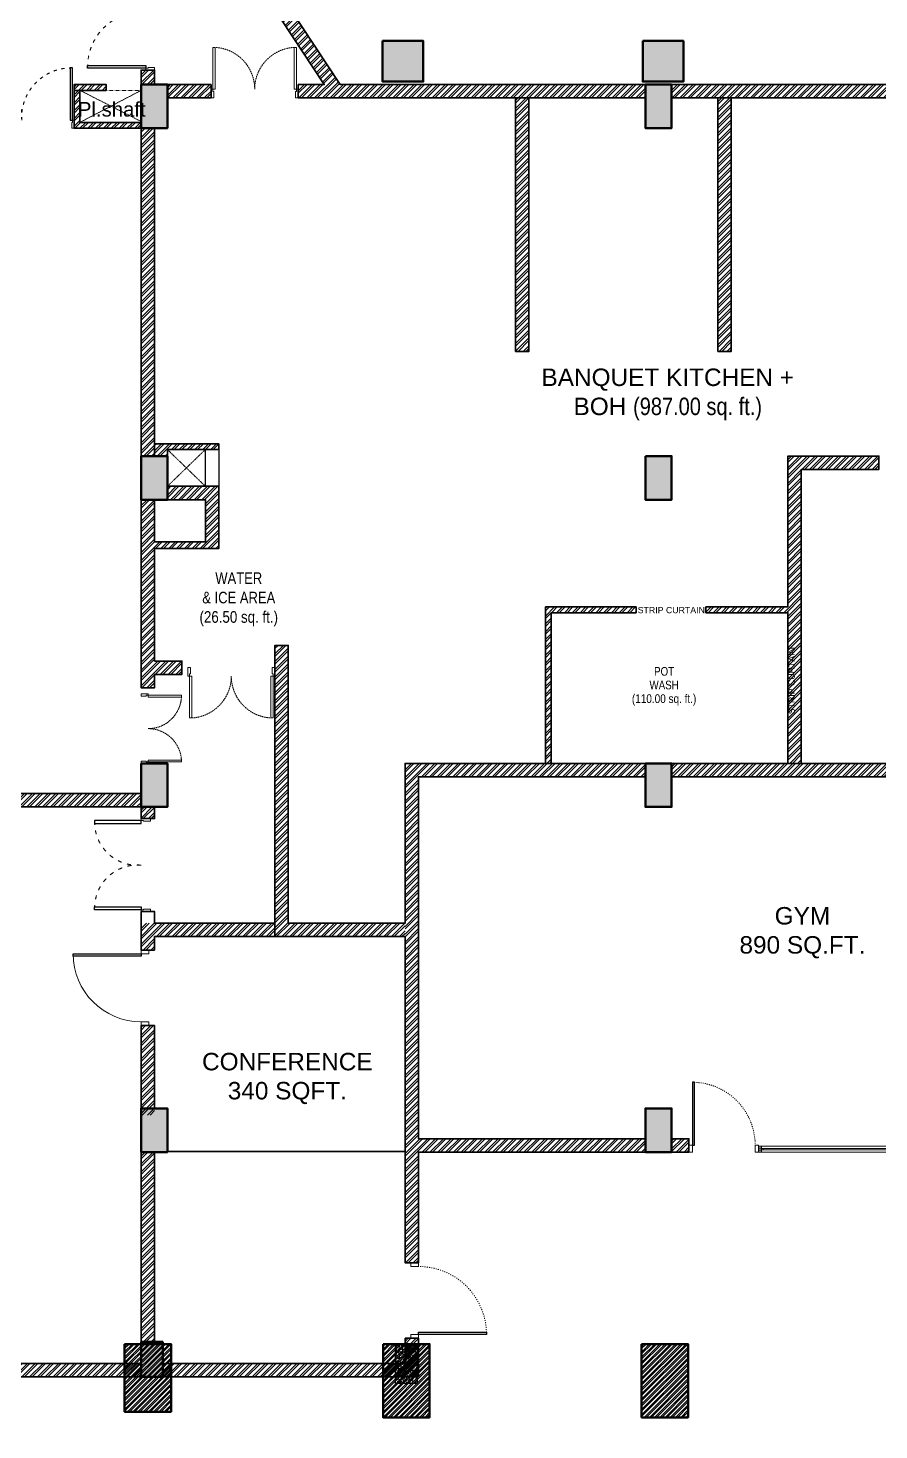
# Model space of a CAD drawing. Header units: millimetres. Extents: x 149548 to 2069915, y -1587483 to -1219800.
# Drawn here: x 1954857 to 1969488, y -1386812 to -1362701 of the extents above; entities that cross this region are included whole.
import ezdxf

# ---------------------------------------------------------------- set-up
doc = ezdxf.new("R2010")
doc.units = ezdxf.units.MM
doc.header["$MEASUREMENT"] = 0
for name, pattern in [('ACAD_ISO02W100', [15, 12, -3]), ('ACAD_ISO03W100', [30, 12, -18]), ('AUDIT_D_060311083008-3', [0, 0]), ('DASHED', [0.75, 0.5, -0.25]), ('HIDDEN', [0.375, 0.25, -0.125])]:
    doc.linetypes.add(name, pattern=pattern)
doc.layers.add('A-DOOR', color=140, linetype='AUDIT_D_060311083008-3', lineweight=5, transparency=0.5)
doc.layers.add('WINDOW FRAME_MOFA', color=19, linetype='Continuous', lineweight=15, transparency=0.4)
for name, color, linetype, lineweight in [('BRICK WALL_MOFA', 8, 'Continuous', 30), ('CONCRETE_MOFA', 230, 'Continuous', 40), ('DIMENSION_MOFA', 62, 'HIDDEN', 15), ('DOOR FRAME_MOFA', 42, 'Continuous', 15), ('DOOR SWING_MOFA', 49, 'ACAD_ISO03W100', 5), ('DOORS', 161, 'Continuous', 5), ('NEW BLOCK WORK', 126, 'Continuous', 30), ('NEW WALL', 242, 'Continuous', 0), ('OVERHEAD LINES_MOFA', 252, 'ACAD_ISO02W100', 9), ('ROAD_EXISTING_MOFA', 8, 'Continuous', 25), ('TEXT_MOFA', 222, 'Continuous', 18)]:
    doc.layers.add(name, color=color, linetype=linetype, lineweight=lineweight)
for name, color, linetype in [('DOOR  MOFA', 7, 'Continuous'), ('DOOR_MOFA', 7, 'Continuous'), ('Hatch', 8, 'Continuous'), ('STR.COLUMN', 1, 'Continuous'), ('Text', 7, 'Continuous'), ('wall', 11, 'Continuous')]:
    doc.layers.add(name, color=color, linetype=linetype)
doc.layers.add('HATCH SOLID_MOFA', color=7, linetype='Continuous', lineweight=5, true_color=0x9c9c9c)
doc.layers.add('HATCH_LIGHT_MOFA', color=7, linetype='Continuous', lineweight=5, true_color=0x5b5b5b)
doc.styles.add('1-100', font='arial.ttf', dxfattribs={"height": 400})
doc.styles.add('ARIALBOLD.8', font='arialbd.ttf', dxfattribs={"width": 0.8, "height": 2.5})
doc.styles.add('Default', font='arial.ttf')
doc.styles.get("Standard").update_dxf_attribs({"font": 'arial.ttf'})
pattern_1 = [(45, (742592.73, -352676.83), (-67.351921, 67.351921), []), (45, (742637.63, -352676.83), (-67.351921, 67.351921), [])]
pattern_2 = [(45, (2011233.15, -1366874.38), (-67.35192, 67.35192), []), (45, (2011278.05, -1366874.38), (-67.35192, 67.35192), [])]
pattern_3 = [(45, (2072338.24, -1366874.38), (-67.35192, 67.35192), []), (45, (2072383.14, -1366874.38), (-67.35192, 67.35192), [])]

# ---------------------------------------------------------------- blocks, each defined once
blk = doc.blocks.new('*U141')
at = {"layer": 'DOOR  MOFA'}
for points in [[(0, 1970), (-1000, 1970), (-1000, 1923), (0, 1923)], [(0, 30), (-1000, 30), (-1000, 77), (0, 77)]]:
    blk.add_lwpolyline(points, close=True, dxfattribs=at)
at = {"layer": 'DOOR FRAME_MOFA'}
for p, q in [((0, 2000), (150, 2000)), ((0, 0), (150, 0))]:
    blk.add_line(p, q, dxfattribs=at)
at = {"layer": 'DOOR FRAME_MOFA', "ltscale": 5}
for points in [[(0, 2000), (0, 1970), (40, 1970), (40, 1958), (150, 1958), (150, 2000)], [(0, 0), (0, 30), (40, 30), (40, 42), (150, 42), (150, 0)]]:
    blk.add_lwpolyline(points, dxfattribs=at)
at = {"layer": 'DOOR SWING_MOFA', "linetype": 'ACAD_ISO03W100', "ltscale": 5}
for centre, start, end in [((-57, 1941), 178.5582, 273.4827), ((-57, 59), 86.5173, 181.4418)]:
    blk.add_arc(centre, 943, start, end, dxfattribs=at)
blk = doc.blocks.new('*U142')
at = {"ltscale": 5}
blk.add_lwpolyline([(0, 1433), (0, 1404), (38, 1404)], dxfattribs=at)
at = {"layer": 'DOOR  MOFA'}
for points in [[(0, 1404), (-717, 1404), (-717, 1360), (0, 1360)], [(0, 29), (-717, 29), (-717, 73), (0, 73)]]:
    blk.add_lwpolyline(points, close=True, dxfattribs=at)
at = {"layer": 'DOOR FRAME_MOFA'}
for p, q in [((0, 1433), (143, 1433)), ((0, 0), (143, 0)), ((19, 0), (115, 0))]:
    blk.add_line(p, q, dxfattribs=at)
at = {"layer": 'DOOR FRAME_MOFA', "ltscale": 5}
for points in [[(0, 1433), (0, 1404), (38, 1404), (38, 1393), (143, 1393), (143, 1433)], [(0, 0), (0, 29), (38, 29), (38, 40), (143, 40), (143, 0)]]:
    blk.add_lwpolyline(points, dxfattribs=at)
at = {"layer": 'DOOR SWING_MOFA', "linetype": 'ACAD_ISO03W100', "ltscale": 5}
for centre, start, end in [((-54, 1377), 178.0676, 274.6696), ((-54, 56), 85.3304, 181.9324)]:
    blk.add_arc(centre, 663, start, end, dxfattribs=at)
blk = doc.blocks.new('D-150 thk wall_1.5m D leaf-new-flat-1')
at = {"layer": 'A-DOOR', "color": 252, "linetype": 'DASHED', "ltscale": 50}
for centre, start, end in [((30, 150), 360, 86.8153), ((1470, 150), 93.1847, 180)]:
    blk.add_arc(centre, 720, start, end, dxfattribs=at)
at = {"layer": 'DOORS'}
for points in [[(30, 150), (70, 150), (70, 869), (30, 869)], [(1470, 150), (1430, 150), (1430, 869), (1470, 869)]]:
    blk.add_lwpolyline(points, close=True, dxfattribs=at)
at = {"layer": 'DOORS', "flags": 128}
for points in [[(0, 150), (0, 0), (50, 0), (50, 110), (30, 110), (30, 150)], [(1500, 150), (1500, 0), (1450, 0), (1450, 110), (1470, 110), (1470, 150)]]:
    blk.add_lwpolyline(points, close=True, dxfattribs=at)
blk = doc.blocks.new('*U147')
at = {"layer": 'DIMENSION_MOFA'}
blk.add_blockref('D-150 thk wall_1.5m D leaf-new-flat-1', (0, 0), dxfattribs=at)
blk = doc.blocks.new('D-150 thk wall_1.5m D leaf-new-flat-2')
at = {"layer": 'A-DOOR', "color": 252, "linetype": 'DASHED', "ltscale": 50}
for centre, start, end in [((30, -150), 273.1847, 0), ((1470, -150), 180, 266.8153)]:
    blk.add_arc(centre, 720, start, end, dxfattribs=at)
at = {"layer": 'DOORS', "flags": 128}
for points in [[(0, -150), (0, 0), (50, 0), (50, -110), (30, -110), (30, -150)], [(1500, -150), (1500, 0), (1450, 0), (1450, -110), (1470, -110), (1470, -150)]]:
    blk.add_lwpolyline(points, close=True, dxfattribs=at)
at = {"layer": 'DOORS'}
for points in [[(30, -150), (70, -150), (70, -869), (30, -869)], [(1470, -150), (1430, -150), (1430, -869), (1470, -869)]]:
    blk.add_lwpolyline(points, close=True, dxfattribs=at)
blk = doc.blocks.new('*U149')
at = {"layer": 'DIMENSION_MOFA'}
blk.add_blockref('D-150 thk wall_1.5m D leaf-new-flat-2', (0, 0), dxfattribs=at)
blk = doc.blocks.new('*U210')
at = {"layer": 'DOOR FRAME_MOFA'}
for points in [[(-950, 50), (-1000, 50), (-1000, 150), (-950, 150)], [(0, 50), (-50, 50), (-50, 150), (0, 150)]]:
    blk.add_lwpolyline(points, close=True, dxfattribs=at)
at = {"layer": 'DOOR SWING_MOFA'}
blk.add_arc((-50, 150), 900, 90, 180, dxfattribs=at)
at = {"layer": 'DOOR_MOFA'}
blk.add_lwpolyline([(-50, 150), (-80, 150), (-80, 1050), (-50, 1050)], close=True, dxfattribs=at)
blk = doc.blocks.new('*U212')
at = {"layer": 'DOOR FRAME_MOFA'}
for points in [[(-950, -50), (-1000, -50), (-1000, -150), (-950, -150)], [(0, -50), (-50, -50), (-50, -150), (0, -150)]]:
    blk.add_lwpolyline(points, close=True, dxfattribs=at)
at = {"layer": 'DOOR SWING_MOFA', "linetype": 'Continuous', "ltscale": 0.01}
blk.add_arc((-50, -150), 900, 180, 270, dxfattribs=at)
at = {"layer": 'DOOR_MOFA'}
blk.add_lwpolyline([(-50, -150), (-80, -150), (-80, -1050), (-50, -1050)], close=True, dxfattribs=at)
blk = doc.blocks.new('AL FRAME 50X100_MOFA^-flat-16')
blk.add_lwpolyline([(0, -107.5), (0, -7.5), (50, -7.5), (50, -107.5)], close=True)
at = {"layer": 'HATCH_LIGHT_MOFA'}
for p, q in [((0, -107.5), (50, -7.5)), ((0, -7.5), (50, -107.5))]:
    blk.add_line(p, q, dxfattribs=at)
blk = doc.blocks.new('*U215')
at = {"layer": 'DOOR FRAME_MOFA'}
for points in [[(-950, 50), (-1000, 50), (-1000, 150), (-950, 150)], [(0, 50), (-50, 50), (-50, 150), (0, 150)]]:
    blk.add_lwpolyline(points, close=True, dxfattribs=at)
at = {"layer": 'DOOR SWING_MOFA'}
blk.add_arc((-50, 150), 900, 90, 180, dxfattribs=at)
at = {"layer": 'DOOR_MOFA'}
blk.add_lwpolyline([(-50, 150), (-80, 150), (-80, 1050), (-50, 1050)], close=True, dxfattribs=at)
blk = doc.blocks.new('A$C90d6d7c5')
at = {"layer": 'WINDOW FRAME_MOFA'}
for p, q in [((4445, 0), (4395, 100)), ((4395, 0), (4445, 100))]:
    blk.add_line(p, q, dxfattribs=at)
for points in [[(4395, 100), (-2370, 100)], [(-2370, 0), (4395, 0)], [(4370, 41), (-2345, 41), (-2345, 59), (4370, 59)]]:
    blk.add_lwpolyline(points, dxfattribs=at)
for points in [[(-2370, 59), (-2345, 59), (-2345, 41), (-2370, 41)], [(4370, 59), (4395, 59), (4395, 41), (4370, 41)], [(4395, 0), (4445, 0), (4445, 100), (4395, 100)]]:
    blk.add_lwpolyline(points, close=True, dxfattribs=at)
at = {"layer": 'DIMENSION_MOFA', "xscale": -1.2, "yscale": 1.2, "zscale": 1.2}
blk.add_blockref('*U215', (-3620, -60), dxfattribs=at)
at = {"layer": 'WINDOW FRAME_MOFA'}
blk.add_blockref('AL FRAME 50X100_MOFA^-flat-16', (-2420, 108), dxfattribs=at)

msp = doc.modelspace()

# ---------------------------------------------------------------- hatches: boundary and pattern name
at = {"layer": 'Hatch'}
h = msp.add_hatch(dxfattribs=at)
h.set_pattern_fill('AR-CONC', color=256, scale=10, angle=180)
h.set_pattern_definition([(230, (-21361.08, 211593.04), (-71.7260183, 6.2752135), [7.5, -82.5]), (175, (-21361.08, 211593.04), (13.8751334, -75.2192134), [6, -66]), (280.4514445, (-21367.055, 211593.565), (-57.8508847, -68.9439991), [6.3740192, -70.1142112]), (226.1842, (-21361.08, 211573.04), (-106.724133, 16.551928), [11.25, -123.75]), (276.6356355, (-21369.97, 211574.42), (-93.4661946, -97.41186), [9.561034, -105.171376]), (171.184164, (-21361.08, 211573.04), (-93.4661945, -97.41186), [9, -99]), (201, (-21371.08, 211578.04), (-59.6907052, 40.261889), [7.5, -82.5]), (146, (-21371.08, 211578.04), (-24.3315332, -72.5150045), [6, -66]), (251.4514447, (-21376.05, 211581.4), (-84.0222377, -32.2531153), [6.374019, -70.1142112]), (217.5, (-21361.078, 211593.043), (-1.21598553, -33.28938538), [0, -65.2, 0, -67, 0, -66.25]), (187.5, (-21361.08, 211593.043), (-26.30695374, -39.4411712), [0, -38.2, 0, -63.7, 0, -25.25]), (147.5, (-21338.778, 211593.043), (-53.38224362, 2.25548717), [0, -25, 0, -78, 0, -103.5]), (137.5, (-21328.78, 211593.043), (-58.3186169, -10.0104982), [0, -32.5, 0, -51.8, 0, -73.5])])
h.paths.add_polyline_path([(1961173.16, -1385335.8), (1961548.16, -1385335.8), (1961548.16, -1386010.8), (1961173.16, -1386010.8)])
at = {"layer": 'HATCH SOLID_MOFA'}
h = msp.add_hatch(dxfattribs=at)
h.set_pattern_fill('ANSI32', color=256, scale=10)
h.set_pattern_definition(pattern_2)
h.paths.add_polyline_path([(1958302.07, -1361173.3), (1959950.43, -1363673.3), (1959504.18, -1363673.3), (1959504.18, -1363903.3), (1965472.07, -1363903.3), (1965472.07, -1363673.3), (1960225.92, -1363673.3), (1958425.92, -1360943.3), (1958425.92, -1361173.3)])
h.paths.add_polyline_path([(1957032.07, -1361173.3), (1957825.92, -1361173.3), (1957825.92, -1360943.3), (1953177.07, -1360943.3), (1953177.07, -1361173.3), (1956802.07, -1361173.3), (1956802.07, -1361423.3), (1957032.07, -1361423.3)])
h = msp.add_hatch(dxfattribs=at)
h.set_pattern_fill('ANSI32', color=256, scale=10)
h.set_pattern_definition(pattern_1)
h.paths.add_polyline_path([(1956802.07, -1363673.3), (1957032.07, -1363673.3), (1957032.07, -1363423.3), (1956802.07, -1363423.3)])
h.paths.add_polyline_path([(1956202.07, -1363773.3), (1955649, -1363773.3), (1955649, -1363673.3), (1956202.07, -1363673.3)])
h.paths.add_polyline_path([(1958004.18, -1363673.3), (1957252.07, -1363673.3), (1957252.07, -1363903.3), (1958004.18, -1363903.3)])
h.paths.add_polyline_path([(1956802.07, -1364323.3), (1955749, -1364323.3), (1955749, -1363773.3), (1955649, -1363773.3), (1955649, -1364423.3), (1956802.07, -1364423.3)])
h = msp.add_hatch(dxfattribs=at)
h.set_pattern_fill('ANSI32', color=256, scale=10)
h.set_pattern_definition(pattern_3)
h.paths.add_polyline_path([(1966513.05, -1372757.07), (1966513.05, -1372657.07), (1967921.72, -1372657.07), (1967921.7, -1370063.32), (1969487.97, -1370063.31), (1969487.97, -1370293.3), (1968151.7, -1370293.3), (1968151.73, -1375348.3), (1967921.73, -1375348.3), (1967921.72, -1373307.07), (1967921.73, -1373307.07), (1967921.73, -1372807.07), (1967921.72, -1372807.07), (1967921.72, -1372757.07)])
h.paths.add_polyline_path([(1963754.39, -1375348.3), (1963754.39, -1372657.07), (1965313.05, -1372657.07), (1965313.05, -1372757.07), (1963854.39, -1372757.07), (1963854.39, -1375348.3)])
h.paths.add_polyline_path([(1965922.07, -1363903.3), (1965922.07, -1363673.3), (1966127.07, -1363673.3), (1974377.07, -1363673.3), (1974582.07, -1363673.3), (1974582.07, -1363903.3), (1970912.07, -1363903.3), (1970887.07, -1363903.3), (1965922.07, -1363903.3)])
h = msp.add_hatch(dxfattribs=at)
h.set_pattern_fill('ANSI32', color=256, scale=10)
h.set_pattern_definition(pattern_2)
h.paths.add_polyline_path([(1963469.3, -1365403.38), (1963469.3, -1364703.38), (1963469.3, -1363903.3), (1963239.3, -1363903.3), (1963239.3, -1365103.5), (1963239.3, -1365703.44), (1963239.3, -1366403.39), (1963239.3, -1367203.39), (1963239.3, -1368103.39), (1963239.37, -1368262.85), (1963469.37, -1368262.85), (1963469.3, -1365403.38)])
h = msp.add_hatch(dxfattribs=at)
h.set_pattern_fill('ANSI32', color=256, scale=10)
h.set_pattern_definition(pattern_2)
h.paths.add_polyline_path([(1966719.07, -1363953.18), (1966719.07, -1365353.13), (1966719.07, -1366402.47), (1966719.07, -1366768.13), (1966719.07, -1368263.3), (1966949.07, -1368263.3), (1966949.08, -1367141.81), (1966949.08, -1367068.6), (1966949.07, -1365023.21), (1966949.07, -1364950), (1966949.07, -1363903.3), (1966719.07, -1363903.3), (1966719.07, -1363953.18)])
h = msp.add_hatch(dxfattribs=at)
h.set_pattern_fill('ANSI32', color=256, scale=10)
h.set_pattern_definition(pattern_1)
h.paths.add_polyline_path([(1957032.07, -1364423.3), (1956802.07, -1364423.3), (1956802.07, -1370063.3), (1957032.07, -1370063.3)])
h = msp.add_hatch(dxfattribs=at)
h.set_pattern_fill('ANSI32', color=256, scale=10)
h.set_pattern_definition(pattern_3)
h.paths.add_polyline_path([(1957252.07, -1369950.09), (1958137.07, -1369950.09), (1958137.07, -1369850.09), (1957032.07, -1369850.09), (1957032.07, -1369950.09), (1957032.07, -1370063.3), (1957252.07, -1370063.3)])
h = msp.add_hatch(dxfattribs=at)
h.set_pattern_fill('ANSI32', color=256, scale=10)
h.set_pattern_definition([(45, (2011773.15, -1366874.38), (-67.35192, 67.35192), []), (45, (2011818.05, -1366874.38), (-67.35192, 67.35192), [])])
h.paths.add_polyline_path([(1978732.68, -1374053.3), (1978732.68, -1370163.3), (1979257.68, -1370163.3), (1979257.68, -1370063.3), (1977203.11, -1370063.3), (1977203.11, -1370163.3), (1978632.68, -1370163.3), (1978632.68, -1374053.3), (1974682.04, -1374053.3), (1974682.04, -1374153.3), (1983472.07, -1374153.3), (1983472.07, -1374053.3), (1980932.62, -1374053.3), (1980932.62, -1370163.3), (1981369.29, -1370163.3), (1981369.29, -1370063.3), (1980207.68, -1370063.3), (1980207.68, -1370163.3), (1980832.62, -1370163.3), (1980832.62, -1374053.3)])
h.paths.add_polyline_path([(1983702.07, -1376098.3), (1983472.07, -1376098.3), (1983472.07, -1378575.2), (1983702.07, -1378575.2)])
h.paths.add_polyline_path([(1974682.07, -1376098.3), (1974582.2, -1376098.3), (1974582.2, -1381283.3), (1974682.07, -1381283.3)])
edge = h.paths.add_edge_path()
edge.add_line((1983472.07, -1374053.32), (1983472.07, -1375348.3))
edge.add_line((1983472.07, -1375348.3), (1983702.07, -1375348.3))
edge.add_line((1983702.07, -1375348.3), (1983702.07, -1374283.3))
edge.add_line((1983702.07, -1374283.3), (1983847.07, -1374283.3))
edge.add_line((1983847.07, -1374283.3), (1983847.07, -1374053.3))
edge.add_line((1983847.07, -1374053.3), (1983472.07, -1374053.3))
h.paths.add_polyline_path([(1983702.07, -1379175.2), (1983472.07, -1379175.2), (1983472.07, -1381283.3), (1983702.07, -1381283.3)])
h.paths.add_polyline_path([(1983602.04, -1371638.3), (1983702.07, -1371638.3), (1983702.07, -1374053.3), (1983602.04, -1374053.3)])
h.paths.add_polyline_path([(1976253.11, -1370163.3), (1975032.35, -1370163.3), (1975032.35, -1370063.3), (1976253.11, -1370063.3)], flags=17)
h.paths.add_polyline_path([(1974582.07, -1372748.78), (1974682.07, -1372748.78), (1974682.07, -1372313.3), (1974582.07, -1372313.3)])
h.paths.add_polyline_path([(1974682.2, -1371113.3), (1974582.07, -1371113.3), (1974582.07, -1370813.3), (1974682.2, -1370813.3)])
h.paths.add_polyline_path([(1974582.2, -1375348.3), (1965922.07, -1375348.3), (1965922.07, -1375578.3), (1974582.2, -1375578.3)])
h = msp.add_hatch(dxfattribs=at)
h.set_pattern_fill('ANSI32', color=256, scale=10)
h.set_pattern_definition(pattern_1)
h.paths.add_polyline_path([(1957252.07, -1370583.3), (1957252.07, -1370813.3), (1957907.07, -1370813.3), (1957907.07, -1371538.3), (1957032.07, -1371538.3), (1957032.07, -1370813.3), (1956802.07, -1370813.3), (1956802.07, -1374048.3), (1957032.07, -1374048.3), (1957032.07, -1373818.3), (1957502.07, -1373818.3), (1957502.07, -1373588.3), (1957032.07, -1373588.3), (1957032.07, -1371653.3), (1958137.07, -1371653.3), (1958137.07, -1370583.3)])
h.paths.add_polyline_path([(1959102.07, -1378328.3), (1961339.75, -1378328.3), (1961339.75, -1378098.3), (1959332.07, -1378098.3), (1959332.07, -1373318.32), (1959102.07, -1373318.32)])
h.paths.add_polyline_path([(1956802.07, -1378098.3), (1959102.07, -1378098.3), (1959102.07, -1378328.3), (1957032.07, -1378328.3), (1957032.07, -1378558.3), (1956802.07, -1378558.3)])
h = msp.add_hatch(dxfattribs=at)
h.set_pattern_fill('ANSI32', color=256, scale=10)
h.set_pattern_definition([(45, (1932842.075, -1384018.3), (-67.35192, 67.35192), []), (45, (1932886.98, -1384018.3), (-67.35192, 67.35192), [])])
h.paths.add_polyline_path([(1965472.35, -1375578.3), (1965472.35, -1375348.3), (1961339.75, -1375348.3), (1961339.75, -1375578.3)])
h.paths.add_polyline_path([(1961339.75, -1383935.8), (1961569.75, -1383935.8), (1961569.75, -1382033.3), (1965472.07, -1382033.3), (1965472.08, -1381803.3), (1961569.75, -1381803.3), (1961569.75, -1375578.3), (1961339.75, -1375578.3), (1961339.75, -1377598.3), (1961339.75, -1377598.3)])
h.paths.add_polyline_path([(1961569.75, -1385235.8), (1961339.75, -1385235.8), (1961339.75, -1385668.3), (1957177.07, -1385668.3), (1957177.07, -1385898.3), (1961569.75, -1385898.3)])
h = msp.add_hatch(dxfattribs=at)
h.set_pattern_fill('ANSI32', color=256, scale=10)
h.set_pattern_definition([(45, (695837.385, -352676.83), (-67.351921, 67.351921), []), (45, (695882.29, -352676.83), (-67.351921, 67.351921), [])])
h.paths.add_polyline_path([(1952695.81, -1376098.3), (1952695.81, -1375868.3), (1956802.07, -1375868.3), (1956802.07, -1376098.3)])
h.paths.add_polyline_path([(1951204, -1375868.3), (1951204, -1376098.3), (1952245.81, -1376098.3), (1952245.81, -1375868.3)])
h.paths.add_polyline_path([(1949404, -1376098.3), (1949404, -1375868.3), (1948362.07, -1375868.3), (1948362.07, -1376098.3)])
h.paths.add_polyline_path([(1956802.07, -1376298.3), (1957032.07, -1376298.3), (1957032.07, -1376098.3), (1956802.07, -1376098.3)])
h = msp.add_hatch(dxfattribs=at)
h.set_pattern_fill('ANSI32', color=256, scale=10)
h.set_pattern_definition([(45, (803697.82, -352676.83), (-67.351921, 67.351921), []), (45, (803742.72, -352676.83), (-67.351921, 67.351921), [])])
h.paths.add_polyline_path([(1957032.07, -1379858.3), (1956802.07, -1379858.3), (1956802.07, -1381398.3), (1957032.07, -1381398.3)])
h = msp.add_hatch(dxfattribs=at)
h.set_pattern_fill('ANSI32', color=256, scale=10)
h.set_pattern_definition([(45, (695837.385, -352668.9), (-67.351921, 67.351921), []), (45, (695882.29, -352668.9), (-67.351921, 67.351921), [])])
h.paths.add_polyline_path([(1974284.57, -1382033.3), (1974582.07, -1382033.3), (1974582.07, -1381803.3), (1974284.57, -1381803.3)])
h.paths.add_polyline_path([(1966219.58, -1382033.3), (1965922.07, -1382033.3), (1965922.07, -1381803.3), (1966219.58, -1381803.3)])
h = msp.add_hatch(dxfattribs=at)
h.set_pattern_fill('ANSI32', color=256, scale=10)
h.set_pattern_definition([(45, (742592.73, -352819.94), (-67.351921, 67.351921), []), (45, (742637.63, -352819.94), (-67.351921, 67.351921), [])])
h.paths.add_polyline_path([(1957032.07, -1385298.3), (1956802.07, -1385298.3), (1956802.07, -1382033.3), (1957032.07, -1382033.3)])
h = msp.add_hatch(dxfattribs=at)
h.set_pattern_fill('ANSI32', color=256, scale=10)
h.set_pattern_definition(pattern_1)
h.paths.add_polyline_path([(1948142.07, -1385668.3), (1956802.07, -1385668.3), (1956802.07, -1385898.3), (1948142.07, -1385898.3)])
at = {"layer": 'HATCH_LIGHT_MOFA', "true_color": 0x525252}
h = msp.add_hatch(color=251, dxfattribs=at)
h.dxf.hatch_style = 1
h.paths.add_polyline_path([(1929082.07, -1355473.3), (1929082.07, -1356073.3), (1928852.07, -1356073.3), (1928852.07, -1355473.3)])
h.paths.add_polyline_path([(1941692.07, -1352333.3), (1942292.07, -1352333.3), (1942292.07, -1352563.3), (1941692.07, -1352563.3)])
h.paths.add_polyline_path([(1937422.07, -1352333.3), (1938022.07, -1352333.3), (1938022.07, -1352563.3), (1937422.07, -1352563.3)])
h.paths.add_polyline_path([(1932842.07, -1352333.3), (1933442.07, -1352333.3), (1933442.07, -1352563.3), (1932842.07, -1352563.3)])
h.paths.add_polyline_path([(1928852.07, -1352333.3), (1929452.07, -1352333.3), (1929452.07, -1352563.3), (1928852.07, -1352563.3)])
h.paths.add_polyline_path([(1941992.07, -1355473.3), (1942292.07, -1355473.3), (1942292.07, -1356173.3), (1941992.07, -1356173.3)])
h.paths.add_polyline_path([(1938852.07, -1355473.3), (1939152.07, -1355473.3), (1939152.07, -1356173.3), (1938852.07, -1356173.3)])
h.paths.add_polyline_path([(1936292.07, -1355473.3), (1936592.07, -1355473.3), (1936592.07, -1356173.3), (1936292.07, -1356173.3)])
h.paths.add_polyline_path([(1932842.07, -1355473.3), (1933142.07, -1355473.3), (1933142.07, -1356173.3), (1932842.07, -1356173.3)])
h.paths.add_polyline_path([(1945682.07, -1352333.3), (1946282.07, -1352333.3), (1946282.07, -1352563.3), (1945682.07, -1352563.3)])
h.paths.add_polyline_path([(1946282.07, -1355473.3), (1946282.07, -1356073.3), (1946052.07, -1356073.3), (1946052.07, -1355473.3)])
h.paths.add_polyline_path([(1939842.07, -1395533.3), (1939842.07, -1395233.3), (1939542.07, -1395233.3), (1939542.07, -1395533.3)])
h.paths.add_polyline_path([(1942292.07, -1395533.3), (1942292.07, -1395233.3), (1941992.07, -1395233.3), (1941992.07, -1395533.3)])
h.paths.add_polyline_path([(1945392.07, -1395533.3), (1945392.07, -1395233.3), (1945692.07, -1395233.3), (1945692.07, -1395533.3)])
h.paths.add_polyline_path([(1947274.67, -1402133.3), (1947605.57, -1402133.3), (1947459.63, -1402433.3), (1947118.28, -1402433.3)])
h.paths.add_polyline_path([(1945392.07, -1402133.3), (1945692.07, -1402133.3), (1945692.07, -1402433.3), (1945392.07, -1402433.3)])
h.paths.add_polyline_path([(1941464.36, -1402133.3), (1941132.97, -1402133.3), (1940974.7, -1402433.3), (1941317.05, -1402433.3)])
h.paths.add_polyline_path([(1939142.41, -1402133.3), (1939473.81, -1402133.3), (1939632.07, -1402433.3), (1939289.72, -1402433.3)])
h.paths.add_polyline_path([(1938677.81, -1399133.3), (1938977.81, -1399133.3), (1938957.59, -1399433.3), (1938657.26, -1399433.3)])
h.paths.add_polyline_path([(1939542.07, -1399133.3), (1939842.07, -1399133.3), (1939842.07, -1399433.3), (1939542.07, -1399433.3)])
h.paths.add_polyline_path([(1941992.07, -1399133.3), (1942292.07, -1399133.3), (1942292.07, -1399433.3), (1941992.07, -1399433.3)])
h.paths.add_polyline_path([(1945392.07, -1399133.3), (1945692.07, -1399133.3), (1945692.07, -1399433.3), (1945392.07, -1399433.3)])
h.paths.add_polyline_path([(1947842.07, -1397633.3), (1948142.07, -1397633.3), (1948142.07, -1399433.3), (1947842.07, -1399433.3)])
h.paths.add_polyline_path([(1947842.07, -1393733.3), (1948142.07, -1393733.3), (1948142.07, -1395533.3), (1947842.07, -1395533.3)])
h.paths.add_polyline_path([(1947842.07, -1389833.3), (1948142.07, -1389833.3), (1948142.07, -1391633.3), (1947842.07, -1391633.3)])
h.paths.add_polyline_path([(1945392.07, -1391333.3), (1945692.07, -1391333.3), (1945692.07, -1391633.3), (1945392.07, -1391633.3)])
h.paths.add_polyline_path([(1941992.07, -1391333.3), (1942292.07, -1391333.3), (1942292.07, -1391633.3), (1941992.07, -1391633.3)])
h.paths.add_polyline_path([(1939542.07, -1391333.3), (1939842.07, -1391333.3), (1939842.07, -1391633.3), (1939542.07, -1391633.3)])
h.paths.add_polyline_path([(1952245.93, -1375348.3), (1952695.93, -1375348.3), (1952695.93, -1376098.3), (1952245.93, -1376098.3)])
h.paths.add_polyline_path([(1947912.07, -1375348.3), (1948362.07, -1375348.3), (1948362.07, -1376098.3), (1947912.07, -1376098.3)])
h.paths.add_polyline_path([(1941842.07, -1375348.3), (1942292.07, -1375348.3), (1942292.07, -1376098.3), (1941842.07, -1376098.3)])
h.paths.add_polyline_path([(1938842.07, -1375348.3), (1939292.07, -1375348.3), (1939292.07, -1376098.3), (1938842.07, -1376098.3)])
h.paths.add_polyline_path([(1936142.07, -1375348.3), (1936592.07, -1375348.3), (1936592.07, -1376098.3), (1936142.07, -1376098.3)])
h.paths.add_polyline_path([(1929312.07, -1369038.3), (1929542.07, -1369038.3), (1929542.07, -1369638.3), (1929312.07, -1369638.3)])
h.paths.add_polyline_path([(1927581.95, -1369038.3), (1927812.07, -1369038.3), (1927812.07, -1369488.3), (1927581.95, -1369488.3)])
h.paths.add_polyline_path([(1932472.07, -1369038.3), (1933072.07, -1369038.3), (1933072.07, -1369338.3), (1932472.07, -1369338.3)])
h.paths.add_polyline_path([(1932622.07, -1370493.3), (1933072.07, -1370493.3), (1933072.07, -1371243.3), (1932622.07, -1371243.3)])
h.paths.add_polyline_path([(1929312.07, -1370643.3), (1929542.07, -1370643.3), (1929542.07, -1371243.3), (1929312.07, -1371243.3)])
h.paths.add_polyline_path([(1927582.07, -1370793.3), (1927812.07, -1370793.3), (1927812.07, -1371243.3), (1927582.07, -1371243.3)])
h.paths.add_polyline_path([(1932622.07, -1375048.3), (1933072.07, -1375048.3), (1933072.07, -1375798.3), (1932622.07, -1375798.3)])
h.paths.add_polyline_path([(1932842.07, -1379163.1), (1933072.07, -1379163.1), (1933072.07, -1379763.1), (1932842.07, -1379763.1)])
h.paths.add_polyline_path([(1932842.07, -1383268.3), (1933292.07, -1383268.3), (1933292.07, -1384018.3), (1932842.07, -1384018.3)])
h.paths.add_polyline_path([(1942062.07, -1383418.3), (1942292.07, -1383418.3), (1942292.07, -1384018.3), (1942062.07, -1384018.3)])
h.paths.add_polyline_path([(1942062.07, -1380793.3), (1942292.07, -1380793.3), (1942292.07, -1381818.3), (1942062.07, -1381818.3)])
h.paths.add_polyline_path([(1939542.07, -1380793.3), (1939772.07, -1380793.3), (1939772.07, -1384018.3), (1939542.07, -1384018.3)])
h.paths.add_polyline_path([(1939542.07, -1386003.3), (1940142.07, -1386003.3), (1940142.07, -1386233.3), (1939542.07, -1386233.3)])
h.paths.add_polyline_path([(1941692.07, -1386003.3), (1942292.07, -1386003.3), (1942292.07, -1386233.3), (1941692.07, -1386233.3)])
h.paths.add_polyline_path([(1947542.07, -1386003.3), (1948142.07, -1386003.3), (1948142.07, -1386233.3), (1947542.07, -1386233.3)])
h.paths.add_polyline_path([(1945392.07, -1386003.3), (1945992.07, -1386003.3), (1945992.07, -1386233.3), (1945392.07, -1386233.3)])
h.paths.add_polyline_path([(1945392.07, -1383418.3), (1945992.07, -1383418.3), (1945992.07, -1383648.3), (1945392.07, -1383648.3)])
h.paths.add_polyline_path([(1947912.07, -1380793.3), (1948142.07, -1380793.3), (1948142.07, -1384018.3), (1947912.07, -1384018.3)])
h.paths.add_polyline_path([(1952245.93, -1363673.3), (1952695.93, -1363673.3), (1952695.93, -1364423.3), (1952245.93, -1364423.3)])
h.paths.add_polyline_path([(1947912.07, -1363673.3), (1948362.07, -1363673.3), (1948362.07, -1364423.3), (1947912.07, -1364423.3)])
h.paths.add_polyline_path([(1941842.07, -1363673.3), (1942292.07, -1363673.3), (1942292.07, -1364423.3), (1941842.07, -1364423.3)])
h.paths.add_polyline_path([(1938842.07, -1363673.3), (1939292.35, -1363673.3), (1939292.35, -1364423.3), (1938842.07, -1364423.3)])
h.paths.add_polyline_path([(1936142.07, -1363673.3), (1936592.07, -1363673.3), (1936592.07, -1364423.3), (1936142.07, -1364423.3)])
h.paths.add_polyline_path([(1932842.07, -1363673.3), (1933292.07, -1363673.3), (1933292.07, -1364423.3), (1932842.07, -1364423.3)])
h.paths.add_polyline_path([(1927812.07, -1363903.3), (1927812.07, -1365173.3), (1927582.07, -1365173.3), (1927582.07, -1363673.3), (1929082.07, -1363673.3), (1929082.07, -1363903.3)])
h.paths.add_polyline_path([(1952465.93, -1360943.3), (1953177.07, -1360943.3), (1953177.07, -1361173.3), (1952465.93, -1361173.3)])
h.paths.add_polyline_path([(1946052.07, -1360943.3), (1946652.07, -1360943.3), (1946652.07, -1361173.3), (1946052.07, -1361173.3)])
h.paths.add_polyline_path([(1942292.07, -1359602.93), (1942292.07, -1360202.93), (1942062.07, -1360202.93), (1942062.07, -1359602.93)])
h.paths.add_polyline_path([(1933072.07, -1359602.93), (1933072.07, -1360202.93), (1932842.07, -1360202.93), (1932842.07, -1359602.93)])
h.paths.add_polyline_path([(1929082.07, -1360573.3), (1929082.07, -1361173.3), (1928852.07, -1361173.3), (1928852.07, -1360573.3)])
h.paths.add_polyline_path([(1974582.07, -1370063.3), (1975032.35, -1370063.3), (1975032.35, -1370813.3), (1974582.07, -1370813.3)])
h.paths.add_polyline_path([(1965472.07, -1370063.3), (1965922.63, -1370063.3), (1965922.63, -1370813.3), (1965472.07, -1370813.3)])
h.paths.add_polyline_path([(1956802.07, -1370063.3), (1957252.07, -1370063.3), (1957252.07, -1370813.3), (1956802.07, -1370813.3)])
h.paths.add_polyline_path([(1957177.07, -1385298.3), (1956802.07, -1385298.3), (1956802.07, -1385898.3), (1957177.07, -1385898.3)])
h.paths.add_polyline_path([(1974582.2, -1375348.3), (1975032.56, -1375348.3), (1975032.56, -1376098.3), (1974582.2, -1376098.3)])
h.paths.add_polyline_path([(1965472.35, -1375348.3), (1965922.07, -1375348.3), (1965922.07, -1376098.3), (1965472.35, -1376098.3)])
h.paths.add_polyline_path([(1956802.07, -1375348.3), (1957252.35, -1375348.3), (1957252.35, -1376098.3), (1956802.07, -1376098.3)])
h.paths.add_polyline_path([(1957252.07, -1382033.3), (1956802.07, -1382033.3), (1956802.07, -1381283.3), (1957252.35, -1381283.3)])
h.paths.add_polyline_path([(1965472.07, -1382033.3), (1965922.07, -1382033.3), (1965922.07, -1381283.3), (1965472.35, -1381283.3)])
h.paths.add_polyline_path([(1975032.07, -1382033.3), (1974582.07, -1382033.3), (1974582.07, -1381283.3), (1975032.35, -1381283.3)])
h.paths.add_polyline_path([(1983472.07, -1381283.3), (1983847.07, -1381283.3), (1983847.07, -1382033.3), (1983472.07, -1382033.3)])
h.paths.add_polyline_path([(1983472.07, -1378575.2), (1983702.07, -1378575.2), (1983702.07, -1379175.2), (1983472.07, -1379175.2)])
h.paths.add_polyline_path([(1988272.07, -1378575.2), (1988502.07, -1378575.2), (1988502.07, -1379175.2), (1988272.07, -1379175.2)])
h.paths.add_polyline_path([(1988272.07, -1381433.3), (1988502.07, -1381433.3), (1988502.07, -1382033.3), (1988272.07, -1382033.3)])
h.paths.add_polyline_path([(1988272.07, -1375348.3), (1988502.07, -1375348.3), (1988502.07, -1375948.3), (1988272.07, -1375948.3)])
h.paths.add_polyline_path([(1983472.07, -1375348.3), (1983847.07, -1375348.3), (1983847.07, -1376098.3), (1983472.07, -1376098.3)])
h.paths.add_polyline_path([(1983472.04, -1370063.3), (1983847.07, -1370063.3), (1983847.07, -1370813.3), (1983472.04, -1370813.3)])
h.paths.add_polyline_path([(1988272.07, -1370213.3), (1988502.07, -1370213.3), (1988502.07, -1370813.3), (1988272.07, -1370813.3)])
h.paths.add_polyline_path([(1988272.07, -1365533.3), (1988502.07, -1365533.3), (1988502.07, -1366133.32), (1988272.07, -1366133.32)])
h.paths.add_polyline_path([(1988272.07, -1363673.3), (1988502.07, -1363673.3), (1988502.07, -1364273.3), (1988272.07, -1364273.3)])
h.paths.add_polyline_path([(1985872.07, -1363673.3), (1986102.07, -1363673.3), (1986102.07, -1364423.3), (1985872.07, -1364423.3)])
h.paths.add_polyline_path([(1985872.07, -1365383.3), (1986102.07, -1365383.3), (1986102.07, -1366133.3), (1985872.07, -1366133.3)])
h.paths.add_polyline_path([(1983472.07, -1363673.3), (1983702.07, -1363673.3), (1983702.07, -1366133.3), (1983472.07, -1366133.3)])
h.paths.add_polyline_path([(1975032.07, -1363673.3), (1974582.07, -1363673.3), (1974582.07, -1364423.3), (1975032.07, -1364423.3), (1975032.07, -1363903.3)])
h.paths.add_polyline_path([(1965472.07, -1363673.3), (1965922.07, -1363673.3), (1965922.07, -1364423.3), (1965472.07, -1364423.3)])
h.paths.add_polyline_path([(1956802.07, -1363673.3), (1957252.07, -1363673.3), (1957252.07, -1364423.3), (1956802.07, -1364423.3)])
h.paths.add_polyline_path([(1957825.92, -1360943.3), (1958425.92, -1360943.3), (1958425.92, -1361173.3), (1957825.92, -1361173.3)])
h = msp.add_hatch(color=251, dxfattribs=at)
h.dxf.hatch_style = 1
h.paths.add_polyline_path([(1960952.07, -1362923.3), (1961652.07, -1362923.3), (1961652.07, -1363623.3), (1960952.07, -1363623.3)])
h.paths.add_polyline_path([(1965427.07, -1362923.3), (1966127.07, -1362923.3), (1966127.07, -1363623.3), (1965427.07, -1363623.3)])
h.paths.add_polyline_path([(1969898.82, -1362923.3), (1970598.82, -1362923.3), (1970598.82, -1363623.3), (1969898.82, -1363623.3)])
h.paths.add_polyline_path([(1974377.07, -1362923.3), (1975077.07, -1362923.3), (1975077.07, -1363623.3), (1974377.07, -1363623.3)])
h.paths.add_polyline_path([(1978852.07, -1362923.3), (1979552.07, -1362923.3), (1979552.07, -1363623.3), (1978852.07, -1363623.3)])
h.paths.add_polyline_path([(1987802.07, -1362923.3), (1988502.07, -1362923.3), (1988502.07, -1363623.3), (1987802.07, -1363623.3)])
h.paths.add_polyline_path([(1983327.07, -1362923.3), (1984027.07, -1362923.3), (1984027.07, -1363623.3), (1983327.07, -1363623.3)])
h.paths.add_polyline_path([(1992277.07, -1362923.3), (1992977.07, -1362923.3), (1992977.07, -1363623.3), (1992277.07, -1363623.3)])
h.paths.add_polyline_path([(1996752.07, -1362923.3), (1997452.07, -1362923.3), (1997452.07, -1363623.3), (1996752.07, -1363623.3)])
at = {"layer": 'HATCH_LIGHT_MOFA'}
h = msp.add_hatch(dxfattribs=at)
h.set_pattern_fill('STEEL', color=256, scale=20)
h.set_pattern_definition([(45, (1891901.914, -1402433.3), (-44.90128, 44.90128), []), (45, (1891901.914, -1402401.55), (-44.90128, 44.90128), [])])
h.paths.add_polyline_path([(1969851.03, -1385335.8), (1970651.03, -1385335.8), (1970651.03, -1386595.8), (1969851.03, -1386595.8)])
h.paths.add_polyline_path([(1974297.08, -1385335.8), (1975097.08, -1385335.8), (1975097.08, -1386595.8), (1974297.08, -1386595.8)])
h.paths.add_polyline_path([(1978742.07, -1385335.8), (1979542.07, -1385335.8), (1979542.07, -1386595.8), (1978742.07, -1386595.8)])
h.paths.add_polyline_path([(1965407.08, -1385335.8), (1966207.08, -1385335.8), (1966207.08, -1386595.8), (1965407.08, -1386595.8)])
h.paths.add_polyline_path([(1960960.66, -1385335.8), (1961760.66, -1385335.8), (1961760.66, -1386595.8), (1960960.66, -1386595.8)])
h.paths.add_polyline_path([(1983187.08, -1385335.8), (1983987.08, -1385335.8), (1983987.08, -1386595.8), (1983187.08, -1386595.8)])
h.paths.add_polyline_path([(1956517.08, -1385335.8), (1957317.08, -1385335.8), (1957317.08, -1386498.3), (1956517.08, -1386498.3)])

# ---------------------------------------------------------------- linework, layer by layer
at = {"layer": 'BRICK WALL_MOFA'}
for points in [[(1958302.07, -1361173.3), (1959950.43, -1363673.3), (1959504.18, -1363673.3), (1959504.18, -1363903.3), (1965472.07, -1363903.3), (1965472.07, -1363673.3), (1960225.92, -1363673.3), (1958425.92, -1360943.3), (1958425.92, -1361173.3)], [(1957032.07, -1363673.3), (1957032.07, -1363423.3), (1956802.07, -1363423.3), (1956802.07, -1363673.3)], [(1956202.07, -1363773.3), (1956202.07, -1363673.3), (1955649, -1363673.3), (1955649, -1363773.3)], [(1957252.07, -1363903.3), (1958004.18, -1363903.3), (1958004.18, -1363673.3), (1957252.07, -1363673.3)], [(1974582.07, -1363903.3), (1965922.07, -1363903.3), (1965922.07, -1363673.3), (1974582.07, -1363673.3)], [(1956802.07, -1364323.3), (1955749, -1364323.3), (1955749, -1363773.3), (1955649, -1363773.3), (1955649, -1364423.3), (1956802.07, -1364423.3)], [(1963239.37, -1368262.85), (1963469.37, -1368262.85), (1963469.3, -1363903.3), (1963239.3, -1363903.3)], [(1966719.07, -1368263.3), (1966949.07, -1368263.3), (1966949.07, -1363903.3), (1966719.07, -1363903.3)], [(1956802.07, -1370063.3), (1957032.07, -1370063.3), (1957032.07, -1364423.3), (1956802.07, -1364423.3)], [(1957252.07, -1369950.09), (1958137.07, -1369950.09), (1958137.07, -1369850.09), (1957032.07, -1369850.09), (1957032.07, -1369950.09), (1957032.07, -1370063.3), (1957252.07, -1370063.3)], [(1967921.72, -1372657.07), (1967921.7, -1370063.32), (1969487.97, -1370063.31), (1969487.97, -1370293.3), (1968151.7, -1370293.3), (1968151.73, -1375348.3), (1967921.73, -1375348.3), (1967921.72, -1372757.07), (1966513.05, -1372757.07), (1966513.05, -1372657.07)], [(1957252.07, -1370583.3), (1957252.07, -1370813.3), (1957907.07, -1370813.3), (1957907.07, -1371538.3), (1957032.07, -1371538.3), (1957032.07, -1370813.3), (1956802.07, -1370813.3), (1956802.07, -1374048.3), (1957032.07, -1374048.3), (1957032.07, -1373818.3), (1957502.07, -1373818.3), (1957502.07, -1373588.3), (1957032.07, -1373588.3), (1957032.07, -1371653.3), (1958137.07, -1371653.3), (1958137.07, -1370583.3)], [(1963754.39, -1372657.07), (1963754.39, -1375348.3), (1963854.39, -1375348.3), (1963854.39, -1372757.07), (1965313.05, -1372757.07), (1965313.05, -1372657.07)], [(1961569.75, -1383935.8), (1961569.75, -1382033.3), (1965472.07, -1382033.3), (1965472.07, -1381803.3), (1961569.75, -1381803.3), (1961569.75, -1375578.3), (1965472.35, -1375578.3), (1965472.35, -1375348.3), (1961339.75, -1375348.3), (1961339.75, -1378098.3), (1959332.07, -1378098.3), (1959332.07, -1373318.32), (1959102.07, -1373318.32), (1959102.07, -1378098.3), (1959102.07, -1378328.3), (1961339.75, -1378328.3), (1961339.75, -1383935.8)], [(1974582.2, -1375348.3), (1965922.07, -1375348.3), (1965922.07, -1375578.3), (1974582.2, -1375578.3)], [(1952695.93, -1375868.3), (1956802.07, -1375868.3), (1956802.07, -1376098.3), (1952695.93, -1376098.3)], [(1956802.07, -1376298.3), (1957032.07, -1376298.3), (1957032.07, -1376098.3), (1956802.07, -1376098.3)], [(1957032.07, -1378558.3), (1957032.07, -1378328.3), (1959102.07, -1378328.3), (1959102.07, -1378098.3), (1957032.07, -1378098.3), (1957032.07, -1377898.3), (1956802.07, -1377898.3), (1956802.07, -1377898.3), (1956802.07, -1378558.3)], [(1956802.07, -1379858.3), (1956802.07, -1381283.3), (1957032.07, -1381283.3), (1957032.07, -1379858.3)], [(1966219.58, -1382033.3), (1965922.07, -1382033.3), (1965922.07, -1381803.3), (1966219.58, -1381803.3)], [(1956802.07, -1385298.3), (1957032.07, -1385298.3), (1957032.07, -1382033.3), (1956802.07, -1382033.3)], [(1961339.75, -1385235.8), (1961339.75, -1385668.3), (1957177.07, -1385668.3), (1957177.07, -1385898.3), (1961569.75, -1385898.3), (1961569.75, -1385235.8)], [(1956802.07, -1385898.3), (1948142.07, -1385898.3), (1948142.07, -1385668.3), (1956802.07, -1385668.3)]]:
    msp.add_lwpolyline(points, close=True, dxfattribs=at)
at = {"layer": 'CONCRETE_MOFA'}
for points in [[(1960952.07, -1362923.3), (1961652.07, -1362923.3), (1961652.07, -1363623.3), (1960952.07, -1363623.3)], [(1965427.07, -1362923.3), (1966127.07, -1362923.3), (1966127.07, -1363623.3), (1965427.07, -1363623.3)], [(1956802.07, -1363673.3), (1957252.07, -1363673.3), (1957252.07, -1364423.3), (1956802.07, -1364423.3)], [(1965472.07, -1363673.3), (1965922.07, -1363673.3), (1965922.07, -1364423.3), (1965472.07, -1364423.3)], [(1956802.07, -1370063.3), (1957252.07, -1370063.3), (1957252.07, -1370813.3), (1956802.07, -1370813.3)], [(1965472.07, -1370063.3), (1965922.63, -1370063.3), (1965922.63, -1370813.3), (1965472.07, -1370813.3)], [(1956802.07, -1375348.3), (1957252.35, -1375348.3), (1957252.35, -1376098.3), (1956802.07, -1376098.3)], [(1965472.35, -1375348.3), (1965922.07, -1375348.3), (1965922.07, -1376098.3), (1965472.35, -1376098.3)], [(1957252.07, -1381803.3), (1957252.07, -1382033.3), (1956802.07, -1382033.3), (1956802.07, -1381283.3), (1957252.35, -1381283.3)], [(1965472.07, -1381803.3), (1965472.07, -1382033.3), (1965922.07, -1382033.3), (1965922.07, -1381283.3), (1965472.35, -1381283.3)], [(1956517.08, -1385335.8), (1957317.08, -1385335.8), (1957317.08, -1386498.3), (1956517.08, -1386498.3)], [(1957177.07, -1385298.3), (1956802.07, -1385298.3), (1956802.07, -1385898.3), (1957177.07, -1385898.3)], [(1957177.07, -1385298.3), (1956802.07, -1385298.3), (1956802.07, -1385898.3), (1957177.07, -1385898.3)], [(1960960.66, -1385335.8), (1961760.66, -1385335.8), (1961760.66, -1386595.8), (1960960.66, -1386595.8)], [(1965407.08, -1385335.8), (1966207.08, -1385335.8), (1966207.08, -1386595.8), (1965407.08, -1386595.8)]]:
    msp.add_lwpolyline(points, close=True, dxfattribs=at)
at = {"layer": 'NEW BLOCK WORK'}
msp.add_line((1957252.07, -1382025.38), (1961339.75, -1382025.38), dxfattribs=at)
at = {"layer": 'OVERHEAD LINES_MOFA', "ltscale": 0.01}
for p, q in [((1955749, -1364323.3), (1956802.07, -1363773.3)), ((1955749, -1363773.3), (1956802.07, -1364308.3))]:
    msp.add_line(p, q, dxfattribs=at)
at = {"layer": 'OVERHEAD LINES_MOFA'}
for p, q in [((1957252.07, -1369950.09), (1957907.07, -1370583.3)), ((1957907.07, -1369950.09), (1957252.07, -1370583.3))]:
    msp.add_line(p, q, dxfattribs=at)
at = {"layer": 'OVERHEAD LINES_MOFA', "ltscale": 0.01}
msp.add_lwpolyline([(1955749, -1363773.3), (1956802.07, -1363773.3), (1956802.07, -1364323.3), (1955749, -1364323.3)], close=True, dxfattribs=at)
at = {"layer": 'STR.COLUMN', "color": 3}
msp.add_lwpolyline([(1961173.16, -1385335.8), (1961548.16, -1385335.8), (1961548.16, -1386010.8), (1961173.16, -1386010.8)], close=True, dxfattribs=at)
at = {"layer": 'wall'}
msp.add_lwpolyline([(1957907.07, -1369950.09), (1958137.07, -1369950.09), (1958137.07, -1370583.3), (1957907.07, -1370583.3)], close=True, dxfattribs=at)

# ---------------------------------------------------------------- block references
msp.add_blockref('A$C90d6d7c5', (1969839.29, -1382033.3))
at = {"layer": 'DIMENSION_MOFA'}
for name, p in [('*U141', (1956882.07, -1363423.3)), ('*U147', (1958004.18, -1363903.3)), ('*U149', (1957602.07, -1373698.3))]:
    msp.add_blockref(name, p, dxfattribs=at)
for name, p, xscale, yscale, zscale, rotation in [('*U141', (1953849, -1364288.3), 0.8999999999998952, 0.8999999999998952, 0.8999999999998952, 270), ('*U149', (1956802.07, -1374153.3), -0.7966666666669939, 0.7966666666669939, 0.796666666666977, 89.9999999999998), ('*U212', (1956997.07, -1378558.3), -1.300000027795579, 1.300000027795579, 1.300000027795579, 270), ('*U210', (1961374.75, -1385235.8), 1.3, 1.3, 1.3, 269.9999999940839)]:
    msp.add_blockref(name, p, dxfattribs=dict(at, xscale=xscale, yscale=yscale, zscale=zscale, rotation=rotation))
at = {"layer": 'DIMENSION_MOFA', "xscale": 1.11644768157448, "yscale": 1.11644768157448, "zscale": 1.11644768157448}
msp.add_blockref('*U142', (1956802.07, -1377898.3), dxfattribs=at)

# ---------------------------------------------------------------- texts
at = {"layer": 'NEW WALL', "color": 234, "insert": (1965917.52, -1372712.35), "char_height": 107.8721, "width": 1198.963, "attachment_point": 5}
msp.add_mtext('{\\fArial|b0|i0|c0|p34;\\C0;STRIP CURTAIN }', dxfattribs=at)
at = {"layer": 'ROAD_EXISTING_MOFA', "style": 'Default'}
msp.add_text('Pl.shaft', height=250, rotation=359.997927, dxfattribs=at).set_placement((1955714.32, -1364223.8))
at = {"layer": 'Text', "insert": (1957543.36, -1372062.96), "char_height": 200, "width": 1873.7163, "attachment_point": 1, "style": 'ARIALBOLD.8'}
msp.add_mtext('\\pxqc;{\\fArial|b0|i0|c0|p34;WATER \\P& ICE AREA\\P\\W1;\\fArial Narrow|b0|i0|c0|p34;\\C0;(26.50 sq. ft.)}', dxfattribs=at)
at = {"layer": 'Text', "insert": (1967987.41, -1373925.78), "char_height": 107.8721, "width": 1198.963, "attachment_point": 5, "rotation": 90}
msp.add_mtext('{\\fArial|b0|i0|c0|p34;\\C0;STRIP CURTAIN }', dxfattribs=at)
at = {"layer": 'Text', "insert": (1966410.48, -1373690.62, 90927.62), "char_height": 150, "width": 1233.3385, "attachment_point": 3, "line_spacing_factor": 0.938532, "style": 'ARIALBOLD.8'}
msp.add_mtext('\\pxqc;{\\fArial|b0|i0|c0|p34;\\C0;POT \\PWASH\\P\\W1;\\fArial Narrow|b0|i0|c0|p34;(110.00 sq. ft.)}', dxfattribs=at)
at = {"layer": 'TEXT_MOFA', "char_height": 300, "attachment_point": 1, "style": '1-100'}
for s, width, insert in [('\\pxqc;BANQUET KITCHEN + BOH {\\fArial Narrow|b0|i0|c0|p34;\\C0;(987.00 sq. ft.)}', 5188.2274, (1963262.36, -1368557.83)), ('\\pxqc;GYM\\P890 SQ.FT.', 5188.2274, (1965578.13, -1377819.35)), ('\\pxqc;CONFERENCE\\P340 SQFT.', 3596.0668, (1957517.67, -1380327.11))]:
    msp.add_mtext_dynamic_manual_height_columns(s, width=width, gutter_width=750, heights=[0], dxfattribs=dict(at, insert=insert))

doc.saveas('drawing.dxf')
